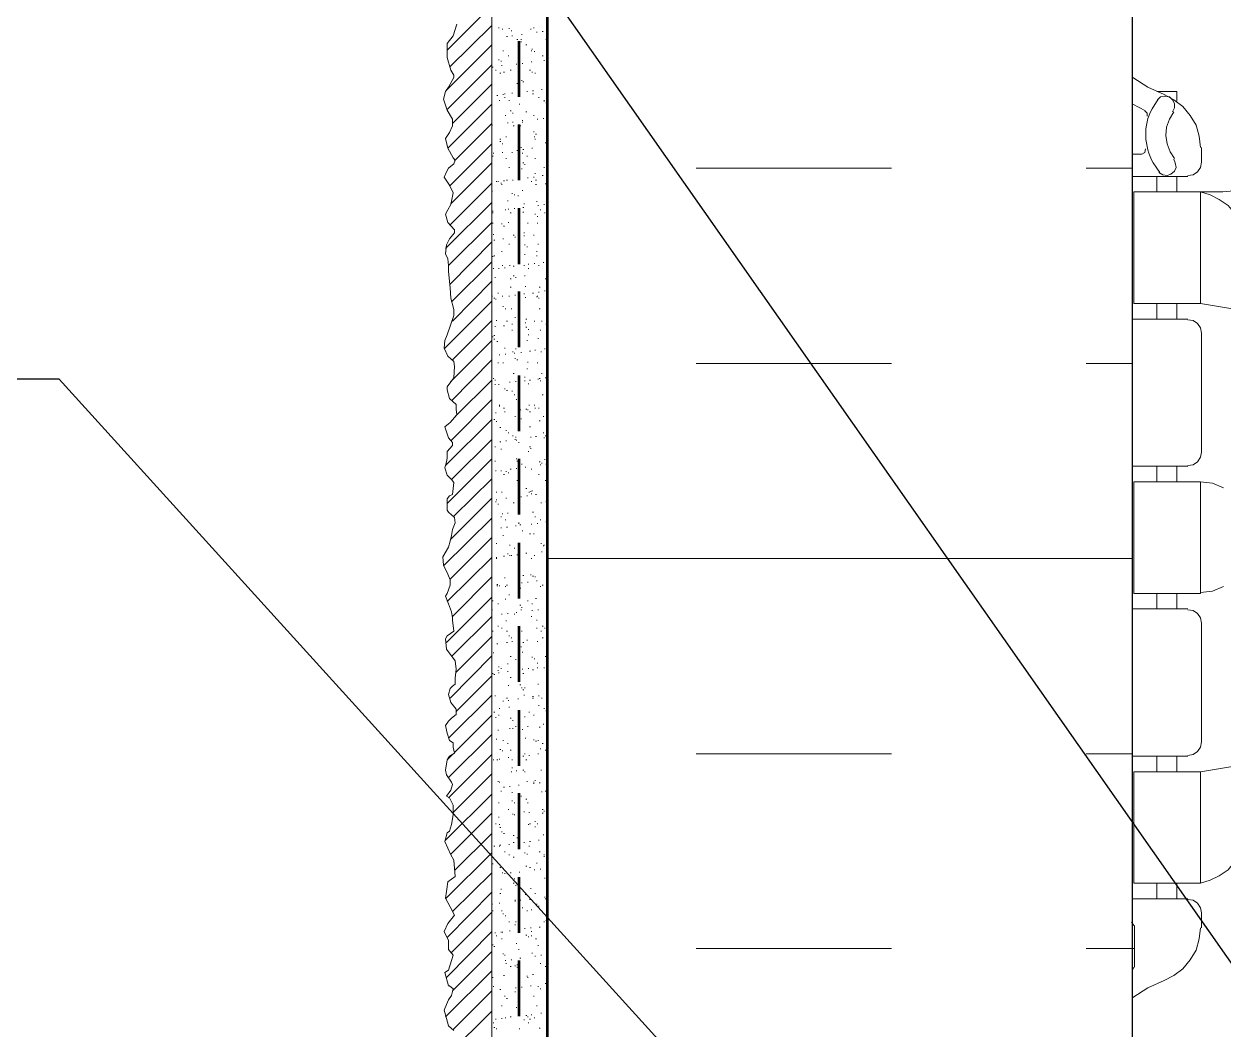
# Model space of a CAD drawing. Header units: millimetres. Extents: x 14 to 201, y 16 to 268.
# Drawn here: x 56.1 to 90.29, y 149.89 to 178.54 of the extents above; entities that cross this region are included whole.
import ezdxf

# ---------------------------------------------------------------- set-up
doc = ezdxf.new("R2010")
doc.units = ezdxf.units.MM
doc.header["$MEASUREMENT"] = 0
doc.layers.get('0').update_dxf_attribs({"linetype": 'CONTINUOUS'})

msp = doc.modelspace()

# ---------------------------------------------------------------- linework, layer by layer
at = {"color": 0, "linetype": 'Continuous', "lineweight": 15, "true_color": 0x000007}
for p, q in [((69.427, 247.46), (69.427, 120.565)), ((88.413, 176.403), (88.244, 176.128)), ((87.693, 176.255), (88.053, 176.064)), ((89.641, 175.027), (89.641, 174.604)), ((87.672, 174.837), (87.948, 174.837)), ((88.265, 174.583), (88.455, 174.308)), ((87.672, 174.202), (89.26, 174.202)), ((88.371, 174.202), (88.371, 173.757)), ((88.942, 174.202), (88.942, 173.757)), ((88.371, 170.582), (88.371, 170.138)), ((88.942, 170.582), (88.942, 170.138)), ((90.53, 170.434), (89.62, 170.582)), ((87.672, 170.138), (89.26, 170.138)), ((89.641, 169.736), (89.641, 166.349)), ((87.672, 165.947), (89.26, 165.947)), ((88.371, 165.947), (88.371, 165.502)), ((88.942, 165.947), (88.942, 165.502)), ((88.371, 162.327), (88.371, 161.883)), ((88.942, 162.327), (88.942, 161.883)), ((87.672, 161.883), (89.26, 161.883)), ((89.641, 161.48), (89.641, 158.094)), ((87.672, 157.692), (89.26, 157.692)), ((88.371, 157.692), (88.371, 157.247)), ((88.942, 157.692), (88.942, 157.247)), ((89.62, 157.247), (90.53, 157.395)), ((88.371, 154.072), (88.371, 153.628)), ((88.942, 154.072), (88.942, 153.628)), ((87.672, 153.628), (89.26, 153.628)), ((89.641, 152.802), (89.641, 153.226)), ((87.715, 152.866), (87.651, 152.972)), ((87.736, 152.866), (87.736, 151.68)), ((87.672, 151.574), (87.715, 151.68)), ((87.693, 151.574), (87.693, 151.574))]:
    msp.add_line(p, q, dxfattribs=at)
at = {"color": 0, "linetype": 'Continuous', "lineweight": 25, "true_color": 0x000007}
msp.add_line((87.672, 190.288), (87.672, 122.153), dxfattribs=at)
at = {"color": 0, "linetype": 'Continuous', "lineweight": 15, "true_color": 0x656565}
for p, q in [((68.157, 177.8), (69.427, 179.07)), ((68.22, 177.313), (69.427, 178.498)), ((69.617, 178.435), (69.638, 178.435)), ((69.723, 178.393), (69.744, 178.393)), ((69.85, 178.181), (69.871, 178.181)), ((69.914, 178.414), (69.935, 178.414)), ((69.977, 178.35), (69.998, 178.35)), ((69.998, 178.202), (70.019, 178.202)), ((70.273, 178.244), (70.295, 178.244)), ((70.527, 178.393), (70.549, 178.393)), ((70.612, 178.435), (70.633, 178.435)), ((70.697, 178.308), (70.718, 178.308)), ((70.866, 178.329), (70.887, 178.329)), ((68.135, 176.657), (69.427, 177.948)), ((69.744, 177.779), (69.765, 177.779)), ((70.146, 178.096), (70.168, 178.096)), ((70.252, 178.096), (70.273, 178.096)), ((70.252, 178.033), (70.273, 178.033)), ((70.4, 177.948), (70.422, 177.948)), ((70.549, 177.779), (70.57, 177.779)), ((70.57, 177.821), (70.591, 177.821)), ((70.633, 177.758), (70.654, 177.758)), ((70.972, 178.096), (70.993, 178.096)), ((69.617, 177.525), (69.638, 177.525)), ((69.681, 177.482), (69.702, 177.482)), ((69.892, 177.631), (69.914, 177.631)), ((70.168, 177.482), (70.189, 177.482)), ((70.295, 177.419), (70.316, 177.419)), ((70.549, 177.461), (70.57, 177.461)), ((70.866, 177.631), (70.887, 177.631)), ((70.908, 177.504), (70.93, 177.504)), ((70.993, 177.525), (71.014, 177.525)), ((70.993, 177.482), (71.014, 177.482)), ((68.157, 176.107), (69.427, 177.377)), ((69.448, 177.313), (69.469, 177.313)), ((69.533, 177.228), (69.554, 177.228)), ((69.66, 177.144), (69.681, 177.144)), ((69.702, 177.355), (69.723, 177.355)), ((69.765, 177.165), (69.787, 177.165)), ((69.956, 177.228), (69.977, 177.228)), ((70.125, 177.398), (70.146, 177.398)), ((70.506, 177.228), (70.527, 177.228)), ((70.57, 177.165), (70.591, 177.165)), ((70.654, 177.144), (70.676, 177.144)), ((68.305, 175.704), (69.427, 176.826)), ((70.146, 176.847), (70.168, 176.847)), ((70.189, 176.869), (70.21, 176.869)), ((70.273, 176.932), (70.295, 176.932)), ((70.316, 176.89), (70.337, 176.89)), ((69.575, 176.509), (69.596, 176.509)), ((69.744, 176.53), (69.765, 176.53)), ((69.787, 176.551), (69.808, 176.551)), ((69.787, 176.445), (69.808, 176.445)), ((69.998, 176.572), (70.019, 176.572)), ((70.422, 176.615), (70.443, 176.615)), ((70.591, 176.636), (70.612, 176.636)), ((70.591, 176.636), (70.612, 176.636)), ((70.591, 176.551), (70.612, 176.551)), ((70.76, 176.445), (70.781, 176.445)), ((70.845, 176.678), (70.866, 176.678)), ((68.178, 175.006), (69.427, 176.255)), ((69.638, 176.361), (69.66, 176.361)), ((69.914, 176.361), (69.935, 176.361)), ((69.956, 176.064), (69.977, 176.064)), ((70.21, 176.255), (70.231, 176.255)), ((70.908, 176.361), (70.93, 176.361)), ((70.908, 176.339), (70.93, 176.339)), ((70.972, 176.297), (70.993, 176.297)), ((69.808, 175.937), (69.829, 175.937)), ((69.871, 175.726), (69.892, 175.726)), ((70.019, 176.001), (70.041, 176.001)), ((70.019, 175.747), (70.041, 175.747)), ((70.295, 175.789), (70.316, 175.789)), ((70.295, 175.747), (70.316, 175.747)), ((70.4, 176.043), (70.422, 176.043)), ((70.612, 175.937), (70.633, 175.937)), ((70.718, 175.831), (70.739, 175.831)), ((70.887, 175.853), (70.908, 175.853)), ((68.368, 174.646), (69.427, 175.704)), ((69.427, 175.662), (69.448, 175.662)), ((70.041, 175.641), (70.062, 175.641)), ((70.168, 175.556), (70.189, 175.556)), ((70.231, 175.641), (70.252, 175.641)), ((70.612, 175.472), (70.633, 175.472)), ((70.676, 175.408), (70.697, 175.408)), ((68.22, 173.926), (69.427, 175.133)), ((69.66, 175.26), (69.681, 175.26)), ((69.66, 175.196), (69.681, 175.196)), ((69.723, 175.133), (69.744, 175.133)), ((69.829, 175.323), (69.85, 175.323)), ((70.252, 175.027), (70.273, 175.027)), ((70.633, 175.323), (70.654, 175.323)), ((70.654, 175.26), (70.676, 175.26)), ((70.951, 175.154), (70.972, 175.154)), ((71.014, 175.048), (71.035, 175.048)), ((69.448, 174.773), (69.469, 174.773)), ((69.469, 174.858), (69.49, 174.858)), ((69.723, 174.879), (69.744, 174.879)), ((69.829, 174.71), (69.85, 174.71)), ((69.998, 174.879), (70.019, 174.879)), ((70.146, 174.942), (70.168, 174.942)), ((70.295, 174.858), (70.316, 174.858)), ((70.316, 174.964), (70.337, 174.964)), ((70.422, 174.773), (70.443, 174.773)), ((70.57, 175.006), (70.591, 175.006)), ((70.654, 174.71), (70.676, 174.71)), ((68.262, 173.418), (69.427, 174.583)), ((69.914, 174.456), (69.935, 174.456)), ((70.273, 174.413), (70.295, 174.413)), ((70.316, 174.583), (70.337, 174.583)), ((70.358, 174.54), (70.379, 174.54)), ((70.908, 174.456), (70.93, 174.456)), ((75.248, 174.434), (80.814, 174.434)), ((86.36, 174.434), (87.672, 174.434)), ((68.241, 172.826), (69.427, 174.011)), ((69.554, 174.053), (69.575, 174.053)), ((69.596, 174.053), (69.617, 174.053)), ((69.681, 174.011), (69.702, 174.011)), ((69.765, 174.075), (69.787, 174.075)), ((69.85, 174.096), (69.871, 174.096)), ((70.019, 174.096), (70.041, 174.096)), ((70.443, 174.159), (70.464, 174.159)), ((70.549, 174.053), (70.57, 174.053)), ((70.612, 174.18), (70.633, 174.18)), ((70.654, 174.286), (70.676, 174.286)), ((70.676, 174.096), (70.697, 174.096)), ((70.866, 174.223), (70.887, 174.223)), ((69.427, 173.778), (69.448, 173.778)), ((69.702, 173.969), (69.723, 173.969)), ((69.998, 173.715), (70.019, 173.715)), ((70.062, 173.672), (70.083, 173.672)), ((70.295, 173.799), (70.316, 173.799)), ((70.676, 173.969), (70.697, 173.969)), ((70.951, 173.99), (70.972, 173.99)), ((68.114, 172.148), (69.427, 173.461)), ((69.871, 173.503), (69.892, 173.503)), ((70.168, 173.651), (70.189, 173.651)), ((70.337, 173.418), (70.358, 173.418)), ((70.697, 173.482), (70.718, 173.482)), ((70.739, 173.376), (70.76, 173.376)), ((70.908, 173.397), (70.93, 173.397)), ((69.448, 173.207), (69.469, 173.207)), ((69.448, 173.164), (69.469, 173.164)), ((69.808, 173.249), (69.829, 173.249)), ((69.892, 173.27), (69.914, 173.27)), ((69.956, 173.164), (69.977, 173.164)), ((70.062, 173.291), (70.083, 173.291)), ((70.316, 173.313), (70.337, 173.313)), ((70.316, 173.186), (70.337, 173.186)), ((70.654, 173.122), (70.676, 173.122)), ((70.718, 173.059), (70.739, 173.059)), ((70.803, 173.249), (70.824, 173.249)), ((70.93, 173.164), (70.951, 173.164)), ((68.199, 171.662), (69.427, 172.889)), ((69.448, 172.868), (69.469, 172.868)), ((69.702, 172.847), (69.723, 172.847)), ((69.765, 172.783), (69.787, 172.783)), ((69.892, 172.889), (69.914, 172.889)), ((70.443, 172.868), (70.464, 172.868)), ((70.718, 172.868), (70.739, 172.868)), ((70.993, 172.805), (71.014, 172.805)), ((68.241, 171.132), (69.427, 172.339)), ((69.469, 172.551), (69.49, 172.551)), ((69.49, 172.381), (69.511, 172.381)), ((69.744, 172.424), (69.765, 172.424)), ((70.041, 172.529), (70.062, 172.529)), ((70.083, 172.466), (70.104, 172.466)), ((70.189, 172.487), (70.21, 172.487)), ((70.21, 172.381), (70.231, 172.381)), ((70.337, 172.593), (70.358, 172.593)), ((70.337, 172.508), (70.358, 172.508)), ((70.612, 172.529), (70.633, 172.529)), ((69.702, 172.064), (69.723, 172.064)), ((69.914, 172.275), (69.935, 172.275)), ((70.358, 172.254), (70.379, 172.254)), ((70.358, 171.979), (70.379, 171.979)), ((70.422, 172.191), (70.443, 172.191)), ((70.697, 172.064), (70.718, 172.064)), ((70.739, 172.275), (70.76, 172.275)), ((68.284, 170.624), (69.427, 171.767)), ((69.448, 171.916), (69.469, 171.916)), ((69.49, 171.937), (69.511, 171.937)), ((69.723, 171.662), (69.744, 171.662)), ((69.935, 171.662), (69.956, 171.662)), ((70.041, 171.64), (70.062, 171.64)), ((70.337, 171.662), (70.358, 171.662)), ((70.464, 171.704), (70.485, 171.704)), ((70.633, 171.725), (70.654, 171.725)), ((70.697, 171.937), (70.718, 171.937)), ((70.76, 171.662), (70.781, 171.662)), ((70.887, 171.746), (70.908, 171.746)), ((70.993, 171.64), (71.014, 171.64)), ((69.469, 171.577), (69.49, 171.577)), ((69.511, 171.323), (69.533, 171.323)), ((69.617, 171.577), (69.638, 171.577)), ((69.787, 171.598), (69.808, 171.598)), ((69.956, 171.281), (69.977, 171.281)), ((70.041, 171.365), (70.062, 171.365)), ((70.104, 171.323), (70.125, 171.323)), ((70.358, 171.365), (70.379, 171.365)), ((70.464, 171.577), (70.485, 171.577)), ((70.951, 171.281), (70.972, 171.281)), ((68.305, 170.074), (69.427, 171.217)), ((69.956, 171.048), (69.977, 171.048)), ((70.379, 171.069), (70.4, 171.069)), ((70.781, 171.048), (70.803, 171.048)), ((70.93, 170.942), (70.951, 170.942)), ((68.072, 169.291), (69.427, 170.646)), ((69.427, 170.794), (69.448, 170.794)), ((69.49, 170.73), (69.511, 170.73)), ((69.533, 170.709), (69.554, 170.709)), ((69.596, 170.878), (69.617, 170.878)), ((69.723, 170.794), (69.744, 170.794)), ((69.914, 170.794), (69.935, 170.794)), ((70.083, 170.815), (70.104, 170.815)), ((70.337, 170.857), (70.358, 170.857)), ((70.379, 170.751), (70.4, 170.751)), ((70.591, 170.878), (70.612, 170.878)), ((70.697, 170.773), (70.718, 170.773)), ((70.718, 170.794), (70.739, 170.794)), ((70.76, 170.9), (70.781, 170.9)), ((70.76, 170.73), (70.781, 170.73)), ((69.744, 170.497), (69.765, 170.497)), ((69.808, 170.434), (69.829, 170.434)), ((69.977, 170.434), (69.998, 170.434)), ((70.21, 170.476), (70.231, 170.476)), ((70.781, 170.434), (70.803, 170.434)), ((68.305, 168.973), (69.427, 170.095)), ((69.511, 169.926), (69.533, 169.926)), ((69.554, 170.095), (69.575, 170.095)), ((69.765, 169.947), (69.787, 169.947)), ((69.85, 170.074), (69.871, 170.074)), ((69.998, 169.989), (70.019, 169.989)), ((70.083, 170.18), (70.104, 170.18)), ((70.21, 170.011), (70.231, 170.011)), ((70.379, 170.032), (70.4, 170.032)), ((70.4, 170.138), (70.422, 170.138)), ((70.4, 169.905), (70.422, 169.905)), ((70.633, 170.074), (70.654, 170.074)), ((70.845, 170.074), (70.866, 170.074)), ((70.972, 169.989), (70.993, 169.989)), ((69.448, 169.63), (69.469, 169.63)), ((69.49, 169.672), (69.511, 169.672)), ((69.49, 169.566), (69.511, 169.566)), ((69.998, 169.82), (70.019, 169.82)), ((70.464, 169.841), (70.485, 169.841)), ((70.464, 169.693), (70.485, 169.693)), ((70.739, 169.587), (70.76, 169.587)), ((70.803, 169.82), (70.824, 169.82)), ((68.262, 168.36), (69.427, 169.524)), ((69.575, 169.503), (69.596, 169.503)), ((69.787, 169.312), (69.808, 169.312)), ((70.104, 169.291), (70.125, 169.291)), ((70.422, 169.524), (70.443, 169.524)), ((70.506, 169.227), (70.527, 169.227)), ((70.654, 169.249), (70.676, 169.249)), ((70.93, 169.291), (70.951, 169.291)), ((68.284, 167.809), (69.427, 168.973)), ((69.596, 168.889), (69.617, 168.889)), ((69.638, 169.122), (69.66, 169.122)), ((69.744, 168.889), (69.765, 168.889)), ((69.808, 169.143), (69.829, 169.143)), ((70.019, 169.206), (70.041, 169.206)), ((70.062, 169.164), (70.083, 169.164)), ((70.083, 169.016), (70.104, 169.016)), ((70.146, 168.973), (70.168, 168.973)), ((70.252, 169.185), (70.273, 169.185)), ((70.443, 168.91), (70.464, 168.91)), ((70.718, 168.889), (70.739, 168.889)), ((70.824, 169.206), (70.845, 169.206)), ((70.041, 168.592), (70.062, 168.592)), ((70.422, 168.719), (70.443, 168.719)), ((70.845, 168.592), (70.866, 168.592)), ((75.248, 168.868), (80.814, 168.868)), ((86.36, 168.868), (87.672, 168.868)), ((68.389, 167.365), (69.427, 168.402)), ((69.469, 168.444), (69.49, 168.444)), ((69.511, 168.402), (69.533, 168.402)), ((69.511, 168.275), (69.533, 168.275)), ((69.617, 168.275), (69.638, 168.275)), ((69.935, 168.338), (69.956, 168.338)), ((70.104, 168.36), (70.125, 168.36)), ((70.358, 168.487), (70.379, 168.487)), ((70.358, 168.381), (70.379, 168.381)), ((70.464, 168.296), (70.485, 168.296)), ((70.506, 168.402), (70.527, 168.402)), ((70.739, 168.423), (70.76, 168.423)), ((70.781, 168.444), (70.803, 168.444)), ((70.803, 168.381), (70.824, 168.381)), ((70.951, 168.465), (70.972, 168.465)), ((68.262, 166.666), (69.427, 167.852)), ((69.787, 168.148), (69.808, 168.148)), ((69.85, 168.106), (69.871, 168.106)), ((69.998, 168.084), (70.019, 168.084)), ((70.062, 167.979), (70.083, 167.979)), ((70.125, 167.852), (70.146, 167.852)), ((70.866, 167.979), (70.887, 167.979)), ((70.993, 168.084), (71.014, 168.084)), ((69.638, 167.682), (69.66, 167.682)), ((69.638, 167.661), (69.66, 167.661)), ((69.765, 167.598), (69.787, 167.598)), ((70.231, 167.555), (70.252, 167.555)), ((70.4, 167.576), (70.422, 167.576)), ((70.443, 167.555), (70.464, 167.555)), ((70.485, 167.682), (70.506, 167.682)), ((70.633, 167.682), (70.654, 167.682)), ((70.654, 167.598), (70.676, 167.598)), ((70.76, 167.598), (70.781, 167.598)), ((68.114, 165.968), (69.427, 167.28)), ((69.49, 167.28), (69.511, 167.28)), ((69.533, 167.471), (69.554, 167.471)), ((69.554, 167.217), (69.575, 167.217)), ((69.787, 167.492), (69.808, 167.492)), ((70.083, 167.365), (70.104, 167.365)), ((70.252, 167.301), (70.273, 167.301)), ((70.506, 167.492), (70.527, 167.492)), ((70.781, 167.238), (70.803, 167.238)), ((70.887, 167.365), (70.908, 167.365)), ((69.66, 167.047), (69.681, 167.047)), ((69.829, 166.963), (69.85, 166.963)), ((69.892, 166.899), (69.914, 166.899)), ((70.506, 167.068), (70.527, 167.068)), ((70.887, 166.899), (70.908, 166.899)), ((68.284, 165.566), (69.427, 166.709)), ((69.511, 166.497), (69.533, 166.497)), ((69.66, 166.645), (69.681, 166.645)), ((69.829, 166.666), (69.85, 166.666)), ((70.019, 166.814), (70.041, 166.814)), ((70.083, 166.709), (70.104, 166.709)), ((70.104, 166.772), (70.125, 166.772)), ((70.125, 166.687), (70.146, 166.687)), ((70.189, 166.624), (70.21, 166.624)), ((70.506, 166.497), (70.527, 166.497)), ((70.527, 166.772), (70.549, 166.772)), ((70.676, 166.793), (70.697, 166.793)), ((70.908, 166.751), (70.93, 166.751)), ((70.951, 166.814), (70.972, 166.814)), ((71.014, 166.814), (71.035, 166.814)), ((68.157, 164.888), (69.427, 166.158)), ((69.681, 166.433), (69.702, 166.433)), ((70.125, 166.158), (70.146, 166.158)), ((70.464, 166.37), (70.485, 166.37)), ((70.527, 166.455), (70.549, 166.455)), ((70.93, 166.137), (70.951, 166.137)), ((69.511, 166.095), (69.533, 166.095)), ((69.533, 165.82), (69.554, 165.82)), ((69.681, 165.82), (69.702, 165.82)), ((69.829, 165.798), (69.85, 165.798)), ((69.956, 165.862), (69.977, 165.862)), ((70.125, 165.883), (70.146, 165.883)), ((70.146, 166.095), (70.168, 166.095)), ((70.273, 166.01), (70.295, 166.01)), ((70.379, 165.925), (70.4, 165.925)), ((70.549, 165.862), (70.57, 165.862)), ((70.781, 166.074), (70.803, 166.074)), ((70.803, 165.989), (70.824, 165.989)), ((70.845, 166.031), (70.866, 166.031)), ((70.972, 166.01), (70.993, 166.01)), ((68.347, 164.528), (69.427, 165.587)), ((69.765, 165.714), (69.787, 165.714)), ((69.892, 165.756), (69.914, 165.756)), ((70.146, 165.544), (70.168, 165.544)), ((70.168, 165.502), (70.189, 165.502)), ((70.76, 165.714), (70.781, 165.714)), ((70.951, 165.544), (70.972, 165.544)), ((69.554, 165.206), (69.575, 165.206)), ((69.702, 165.206), (69.723, 165.206)), ((70.4, 165.312), (70.422, 165.312)), ((70.485, 165.206), (70.506, 165.206)), ((70.527, 165.227), (70.549, 165.227)), ((70.549, 165.163), (70.57, 165.163)), ((70.57, 165.248), (70.591, 165.248)), ((70.676, 165.142), (70.697, 165.142)), ((68.262, 163.872), (69.427, 165.036)), ((69.533, 164.931), (69.554, 164.931)), ((69.554, 164.994), (69.575, 164.994)), ((69.596, 164.867), (69.617, 164.867)), ((69.829, 165.036), (69.85, 165.036)), ((70.041, 164.909), (70.062, 164.909)), ((70.168, 164.931), (70.189, 164.931)), ((70.252, 165.079), (70.273, 165.079)), ((70.422, 165.1), (70.443, 165.1)), ((70.824, 164.909), (70.845, 164.909)), ((70.972, 164.931), (70.993, 164.931)), ((68.051, 163.11), (69.427, 164.465)), ((69.681, 164.507), (69.702, 164.507)), ((69.723, 164.592), (69.744, 164.592)), ((69.871, 164.613), (69.892, 164.613)), ((70.591, 164.634), (70.612, 164.634)), ((70.654, 164.507), (70.676, 164.507)), ((69.681, 164.19), (69.702, 164.19)), ((69.808, 164.423), (69.829, 164.423)), ((69.85, 164.211), (69.871, 164.211)), ((70.104, 164.253), (70.125, 164.253)), ((70.189, 164.338), (70.21, 164.338)), ((70.189, 164.317), (70.21, 164.317)), ((70.231, 164.274), (70.252, 164.274)), ((70.295, 164.105), (70.316, 164.105)), ((70.549, 164.296), (70.57, 164.296)), ((70.718, 164.317), (70.739, 164.317)), ((70.803, 164.423), (70.824, 164.423)), ((70.972, 164.359), (70.993, 164.359)), ((70.993, 164.317), (71.014, 164.317)), ((68.241, 162.729), (69.427, 163.915)), ((69.554, 163.745), (69.575, 163.745)), ((69.744, 163.978), (69.765, 163.978)), ((70.506, 164.02), (70.527, 164.02)), ((70.612, 164.02), (70.633, 164.02)), ((70.824, 163.745), (70.845, 163.745)), ((69.871, 163.449), (69.892, 163.449)), ((69.935, 163.703), (69.956, 163.703)), ((69.935, 163.407), (69.956, 163.407)), ((69.977, 163.407), (69.998, 163.407)), ((70.062, 163.618), (70.083, 163.618)), ((70.146, 163.428), (70.168, 163.428)), ((70.189, 163.703), (70.21, 163.703)), ((70.4, 163.47), (70.422, 163.47)), ((70.633, 163.407), (70.654, 163.407)), ((70.845, 163.512), (70.866, 163.512)), ((70.887, 163.682), (70.908, 163.682)), ((70.908, 163.703), (70.93, 163.703)), ((70.993, 163.534), (71.014, 163.534)), ((71.014, 163.703), (71.035, 163.703)), ((68.157, 162.094), (69.427, 163.343)), ((69.554, 163.343), (69.575, 163.343)), ((69.554, 163.322), (69.575, 163.322)), ((69.765, 163.385), (69.787, 163.385)), ((70.21, 163.153), (70.231, 163.153)), ((70.21, 163.089), (70.231, 163.089)), ((70.549, 163.322), (70.57, 163.322)), ((71.014, 163.322), (87.672, 163.322)), ((68.305, 161.671), (69.427, 162.793)), ((69.787, 162.772), (69.808, 162.772)), ((70.189, 162.92), (70.21, 162.92)), ((70.316, 162.835), (70.337, 162.835)), ((70.527, 162.856), (70.549, 162.856)), ((70.591, 162.814), (70.612, 162.814)), ((70.654, 162.793), (70.676, 162.793)), ((69.575, 162.581), (69.596, 162.581)), ((69.575, 162.539), (69.596, 162.539)), ((69.638, 162.539), (69.66, 162.539)), ((69.808, 162.518), (69.829, 162.518)), ((69.85, 162.56), (69.871, 162.56)), ((70.231, 162.475), (70.252, 162.475)), ((70.273, 162.623), (70.295, 162.623)), ((70.443, 162.645), (70.464, 162.645)), ((70.697, 162.687), (70.718, 162.687)), ((70.803, 162.518), (70.824, 162.518)), ((70.866, 162.56), (70.887, 162.56)), ((68.135, 160.93), (69.427, 162.221)), ((69.448, 162.115), (69.469, 162.115)), ((69.808, 162.158), (69.829, 162.158)), ((69.914, 162.285), (69.935, 162.285)), ((70.443, 162.115), (70.464, 162.115)), ((70.676, 162.179), (70.697, 162.179)), ((69.427, 161.861), (69.448, 161.861)), ((69.596, 162.031), (69.617, 162.031)), ((69.702, 161.734), (69.723, 161.734)), ((69.871, 161.756), (69.892, 161.756)), ((70.062, 161.734), (70.083, 161.734)), ((70.125, 161.777), (70.146, 161.777)), ((70.231, 161.988), (70.252, 161.988)), ((70.252, 161.861), (70.273, 161.861)), ((70.273, 161.925), (70.295, 161.925)), ((70.57, 162.031), (70.591, 162.031)), ((70.57, 161.84), (70.591, 161.84)), ((70.739, 161.861), (70.76, 161.861)), ((70.993, 161.904), (71.014, 161.904)), ((68.284, 160.528), (69.427, 161.671)), ((69.596, 161.396), (69.617, 161.396)), ((69.829, 161.544), (69.85, 161.544)), ((70.549, 161.671), (70.57, 161.671)), ((70.697, 161.565), (70.718, 161.565)), ((70.866, 161.396), (70.887, 161.396)), ((68.411, 160.083), (69.427, 161.099)), ((69.448, 161.248), (69.469, 161.248)), ((69.702, 161.332), (69.723, 161.332)), ((69.85, 161.248), (69.871, 161.248)), ((69.914, 161.121), (69.935, 161.121)), ((69.977, 161.057), (69.998, 161.057)), ((70.273, 161.248), (70.295, 161.248)), ((70.697, 161.332), (70.718, 161.332)), ((70.824, 161.248), (70.845, 161.248)), ((70.866, 161.057), (70.887, 161.057)), ((70.93, 161.332), (70.951, 161.332)), ((69.575, 160.888), (69.596, 160.888)), ((69.85, 160.93), (69.871, 160.93)), ((69.998, 160.951), (70.019, 160.951)), ((70.168, 160.972), (70.189, 160.972)), ((70.252, 160.803), (70.273, 160.803)), ((70.316, 160.93), (70.337, 160.93)), ((70.422, 160.994), (70.443, 160.994)), ((70.718, 160.951), (70.739, 160.951)), ((68.241, 159.343), (69.427, 160.549)), ((69.469, 160.634), (69.49, 160.634)), ((69.956, 160.528), (69.977, 160.528)), ((70.104, 160.443), (70.125, 160.443)), ((70.295, 160.655), (70.316, 160.655)), ((70.57, 160.507), (70.591, 160.507)), ((70.633, 160.464), (70.654, 160.464)), ((70.718, 160.337), (70.739, 160.337)), ((70.951, 160.528), (70.972, 160.528)), ((69.448, 160.041), (69.469, 160.041)), ((69.49, 160.02), (69.511, 160.02)), ((69.596, 160.126), (69.617, 160.126)), ((69.617, 160.232), (69.638, 160.232)), ((69.617, 160.062), (69.638, 160.062)), ((69.681, 160.189), (69.702, 160.189)), ((69.871, 160.316), (69.892, 160.316)), ((69.871, 160.105), (69.892, 160.105)), ((70.295, 160.168), (70.316, 160.168)), ((70.316, 160.041), (70.337, 160.041)), ((70.464, 160.189), (70.485, 160.189)), ((70.591, 160.147), (70.612, 160.147)), ((70.718, 160.21), (70.739, 160.21)), ((70.908, 160.21), (70.93, 160.21)), ((68.411, 158.962), (69.427, 159.978)), ((69.892, 159.702), (69.914, 159.702)), ((69.956, 159.935), (69.977, 159.935)), ((70.231, 159.724), (70.252, 159.724)), ((70.739, 159.745), (70.76, 159.745)), ((68.199, 158.2), (69.427, 159.427)), ((69.511, 159.406), (69.533, 159.406)), ((69.85, 159.343), (69.871, 159.343)), ((70.168, 159.321), (70.189, 159.321)), ((70.273, 159.639), (70.295, 159.639)), ((70.316, 159.575), (70.337, 159.575)), ((70.337, 159.427), (70.358, 159.427)), ((70.358, 159.639), (70.379, 159.639)), ((70.591, 159.385), (70.612, 159.385)), ((70.591, 159.343), (70.612, 159.343)), ((70.76, 159.406), (70.781, 159.406)), ((70.845, 159.343), (70.866, 159.343)), ((69.638, 159.046), (69.66, 159.046)), ((69.744, 159.258), (69.765, 159.258)), ((69.892, 159.279), (69.914, 159.279)), ((69.914, 159.089), (69.935, 159.089)), ((70.76, 159.131), (70.781, 159.131)), ((70.908, 159.046), (70.93, 159.046)), ((70.972, 158.983), (70.993, 158.983)), ((68.368, 157.797), (69.427, 158.856)), ((69.49, 158.94), (69.511, 158.94)), ((69.533, 158.792), (69.554, 158.792)), ((69.617, 158.856), (69.638, 158.856)), ((69.956, 158.771), (69.977, 158.771)), ((70.019, 158.708), (70.041, 158.708)), ((70.358, 158.813), (70.379, 158.813)), ((70.485, 158.94), (70.506, 158.94)), ((70.612, 158.856), (70.633, 158.856)), ((68.199, 157.078), (69.427, 158.305)), ((69.596, 158.432), (69.617, 158.432)), ((69.935, 158.475), (69.956, 158.475)), ((70.019, 158.475), (70.041, 158.475)), ((70.104, 158.538), (70.125, 158.538)), ((70.189, 158.496), (70.21, 158.496)), ((70.295, 158.454), (70.316, 158.454)), ((70.443, 158.538), (70.464, 158.538)), ((70.781, 158.517), (70.803, 158.517)), ((70.887, 158.602), (70.908, 158.602)), ((69.554, 158.178), (69.575, 158.178)), ((69.744, 158.136), (69.765, 158.136)), ((69.871, 158.051), (69.892, 158.051)), ((70.379, 158.2), (70.4, 158.2)), ((70.612, 158.157), (70.633, 158.157)), ((70.676, 158.115), (70.697, 158.115)), ((70.739, 158.136), (70.76, 158.136)), ((70.866, 158.051), (70.887, 158.051)), ((68.157, 157.586), (68.305, 157.734)), ((68.199, 156.506), (69.427, 157.734)), ((69.638, 157.607), (69.66, 157.607)), ((69.66, 157.882), (69.681, 157.882)), ((69.723, 157.84), (69.744, 157.84)), ((69.892, 157.649), (69.914, 157.649)), ((69.956, 157.861), (69.977, 157.861)), ((70.316, 157.692), (70.337, 157.692)), ((70.358, 157.755), (70.379, 157.755)), ((70.485, 157.713), (70.506, 157.713)), ((70.739, 157.755), (70.76, 157.755)), ((70.803, 157.903), (70.824, 157.903)), ((70.951, 157.861), (70.972, 157.861)), ((75.248, 157.755), (80.814, 157.755)), ((86.36, 157.755), (87.672, 157.755)), ((69.469, 157.586), (69.49, 157.586)), ((69.575, 157.586), (69.596, 157.586)), ((69.977, 157.247), (69.998, 157.247)), ((69.998, 157.586), (70.019, 157.586)), ((69.998, 157.353), (70.019, 157.353)), ((70.125, 157.268), (70.146, 157.268)), ((70.316, 157.289), (70.337, 157.289)), ((70.358, 157.247), (70.379, 157.247)), ((70.4, 157.586), (70.422, 157.586)), ((70.824, 157.289), (70.845, 157.289)), ((70.993, 157.353), (71.014, 157.353)), ((68.326, 156.083), (69.427, 157.184)), ((69.596, 156.972), (69.617, 156.972)), ((69.638, 156.951), (69.66, 156.951)), ((70.422, 156.972), (70.443, 156.972)), ((70.612, 156.951), (70.633, 156.951)), ((70.612, 156.908), (70.633, 156.908)), ((70.654, 156.993), (70.676, 156.993)), ((70.781, 156.93), (70.803, 156.93)), ((68.114, 155.3), (69.427, 156.612)), ((69.681, 156.697), (69.702, 156.697)), ((69.765, 156.803), (69.787, 156.803)), ((69.935, 156.824), (69.956, 156.824)), ((69.998, 156.654), (70.019, 156.654)), ((70.189, 156.866), (70.21, 156.866)), ((70.845, 156.676), (70.866, 156.676)), ((70.951, 156.697), (70.972, 156.697)), ((69.617, 156.358), (69.638, 156.358)), ((69.998, 156.422), (70.019, 156.422)), ((70.062, 156.358), (70.083, 156.358)), ((70.252, 156.549), (70.273, 156.549)), ((70.4, 156.464), (70.422, 156.464)), ((70.443, 156.358), (70.464, 156.358)), ((68.262, 154.898), (69.427, 156.062)), ((69.617, 155.956), (69.638, 155.956)), ((69.892, 156.168), (69.914, 156.168)), ((70.019, 156.041), (70.041, 156.041)), ((70.062, 156.019), (70.083, 156.019)), ((70.21, 156.041), (70.231, 156.041)), ((70.337, 156.104), (70.358, 156.104)), ((70.485, 156.083), (70.506, 156.083)), ((70.866, 156.168), (70.887, 156.168)), ((70.866, 156.062), (70.887, 156.062)), ((70.908, 156.125), (70.93, 156.125)), ((69.533, 155.765), (69.554, 155.765)), ((69.638, 155.744), (69.66, 155.744)), ((69.66, 155.66), (69.681, 155.66)), ((70.464, 155.744), (70.485, 155.744)), ((70.506, 155.765), (70.527, 155.765)), ((70.654, 155.829), (70.676, 155.829)), ((70.654, 155.681), (70.676, 155.681)), ((70.718, 155.765), (70.739, 155.765)), ((68.368, 154.432), (69.427, 155.49)), ((69.702, 155.533), (69.723, 155.533)), ((69.765, 155.49), (69.787, 155.49)), ((70.041, 155.427), (70.062, 155.427)), ((70.041, 155.236), (70.062, 155.236)), ((70.146, 155.363), (70.168, 155.363)), ((70.337, 155.236), (70.358, 155.236)), ((70.506, 155.257), (70.527, 155.257)), ((70.76, 155.3), (70.781, 155.3)), ((70.887, 155.448), (70.908, 155.448)), ((70.993, 155.511), (71.014, 155.511)), ((68.114, 153.628), (69.427, 154.94)), ((69.49, 155.13), (69.511, 155.13)), ((69.638, 155.13), (69.66, 155.13)), ((69.66, 155.152), (69.681, 155.152)), ((69.787, 154.961), (69.808, 154.961)), ((69.914, 155.173), (69.935, 155.173)), ((69.914, 154.876), (69.935, 154.876)), ((70.358, 154.94), (70.379, 154.94)), ((70.422, 154.898), (70.443, 154.898)), ((70.485, 155.13), (70.506, 155.13)), ((70.781, 154.961), (70.803, 154.961)), ((70.908, 154.876), (70.93, 154.876)), ((69.448, 154.622), (69.469, 154.622)), ((69.66, 154.517), (69.681, 154.517)), ((70.041, 154.813), (70.062, 154.813)), ((70.4, 154.559), (70.422, 154.559)), ((70.506, 154.517), (70.527, 154.517)), ((70.697, 154.644), (70.718, 154.644)), ((70.908, 154.834), (70.93, 154.834)), ((68.305, 153.268), (69.427, 154.368)), ((69.723, 154.368), (69.744, 154.368)), ((69.787, 154.347), (69.808, 154.347)), ((69.956, 154.368), (69.977, 154.368)), ((70.062, 154.199), (70.083, 154.199)), ((70.21, 154.39), (70.231, 154.39)), ((70.633, 154.453), (70.654, 154.453)), ((70.803, 154.474), (70.824, 154.474)), ((70.93, 154.22), (70.951, 154.22)), ((70.993, 154.347), (71.014, 154.347)), ((69.681, 153.903), (69.702, 153.903)), ((70.041, 154.157), (70.062, 154.157)), ((70.041, 154.072), (70.062, 154.072)), ((70.104, 154.009), (70.125, 154.009)), ((70.168, 154.072), (70.189, 154.072)), ((70.527, 153.924), (70.549, 153.924)), ((68.157, 152.527), (69.427, 153.818)), ((69.638, 153.501), (69.66, 153.501)), ((69.66, 153.776), (69.681, 153.776)), ((70.083, 153.585), (70.104, 153.585)), ((70.083, 153.564), (70.104, 153.564)), ((70.231, 153.585), (70.252, 153.585)), ((70.379, 153.755), (70.4, 153.755)), ((70.506, 153.606), (70.527, 153.606)), ((70.654, 153.776), (70.676, 153.776)), ((70.93, 153.67), (70.951, 153.67)), ((70.951, 153.628), (70.972, 153.628)), ((68.262, 152.082), (69.427, 153.247)), ((69.427, 153.479), (69.448, 153.479)), ((69.448, 153.289), (69.469, 153.289)), ((69.702, 153.289), (69.723, 153.289)), ((69.744, 153.204), (69.765, 153.204)), ((70.295, 153.374), (70.316, 153.374)), ((70.422, 153.289), (70.443, 153.289)), ((70.549, 153.31), (70.57, 153.31)), ((70.697, 153.479), (70.718, 153.479)), ((70.76, 153.416), (70.781, 153.416)), ((69.808, 153.141), (69.829, 153.141)), ((69.914, 152.971), (69.935, 152.971)), ((70.083, 152.887), (70.104, 152.887)), ((70.104, 152.971), (70.125, 152.971)), ((70.781, 152.823), (70.803, 152.823)), ((70.908, 152.971), (70.93, 152.971)), ((70.972, 153.014), (70.993, 153.014)), ((68.135, 151.384), (69.427, 152.696)), ((69.511, 152.654), (69.533, 152.654)), ((69.554, 152.569), (69.575, 152.569)), ((69.681, 152.675), (69.702, 152.675)), ((69.702, 152.485), (69.723, 152.485)), ((69.723, 152.675), (69.744, 152.675)), ((69.935, 152.717), (69.956, 152.717)), ((70.358, 152.781), (70.379, 152.781)), ((70.4, 152.59), (70.422, 152.59)), ((70.464, 152.548), (70.485, 152.548)), ((70.527, 152.802), (70.549, 152.802)), ((70.549, 152.696), (70.57, 152.696)), ((70.549, 152.569), (70.57, 152.569)), ((70.676, 152.485), (70.697, 152.485)), ((68.305, 151.003), (69.427, 152.125)), ((69.448, 152.315), (69.469, 152.315)), ((69.49, 152.273), (69.511, 152.273)), ((70.125, 152.358), (70.146, 152.358)), ((70.189, 152.188), (70.21, 152.188)), ((70.739, 152.294), (70.76, 152.294)), ((70.993, 152.4), (71.014, 152.4)), ((75.248, 152.209), (80.814, 152.209)), ((86.36, 152.209), (87.736, 152.209)), ((69.744, 152.061), (69.765, 152.061)), ((69.787, 152.019), (69.808, 152.019)), ((69.808, 151.871), (69.829, 151.871)), ((69.829, 151.786), (69.85, 151.786)), ((69.977, 151.892), (69.998, 151.892)), ((70.231, 151.934), (70.252, 151.934)), ((70.57, 152.082), (70.591, 152.082)), ((70.654, 151.998), (70.676, 151.998)), ((70.803, 151.786), (70.824, 151.786)), ((70.824, 152.019), (70.845, 152.019)), ((71.014, 151.786), (71.035, 151.786)), ((68.114, 150.262), (69.427, 151.574)), ((69.765, 151.447), (69.787, 151.447)), ((69.956, 151.701), (69.977, 151.701)), ((70.083, 151.723), (70.104, 151.723)), ((70.146, 151.744), (70.168, 151.744)), ((70.146, 151.68), (70.168, 151.68)), ((70.591, 151.469), (70.612, 151.469)), ((70.951, 151.701), (70.972, 151.701)), ((69.448, 151.384), (69.469, 151.384)), ((69.469, 151.13), (69.49, 151.13)), ((70.168, 151.13), (70.189, 151.13)), ((70.273, 151.109), (70.295, 151.109)), ((70.422, 151.426), (70.443, 151.426)), ((70.443, 151.384), (70.464, 151.384)), ((70.527, 151.151), (70.549, 151.151)), ((70.739, 151.13), (70.76, 151.13)), ((70.951, 151.215), (70.972, 151.215)), ((68.326, 149.902), (69.427, 151.003)), ((69.66, 151.045), (69.681, 151.045)), ((69.787, 150.855), (69.808, 150.855)), ((69.787, 150.855), (69.808, 150.855)), ((69.85, 150.791), (69.871, 150.791)), ((70.083, 150.982), (70.104, 150.982)), ((70.104, 151.088), (70.125, 151.088)), ((70.21, 150.897), (70.231, 150.897)), ((70.612, 150.855), (70.633, 150.855)), ((70.803, 151.066), (70.824, 151.066)), ((68.178, 149.183), (69.427, 150.431)), ((69.702, 150.58), (69.723, 150.58)), ((70.125, 150.537), (70.146, 150.537)), ((70.189, 150.537), (70.21, 150.537)), ((70.697, 150.58), (70.718, 150.58)), ((69.469, 150.093), (69.49, 150.093)), ((69.533, 150.199), (69.554, 150.199)), ((69.702, 150.22), (69.723, 150.22)), ((69.808, 150.241), (69.829, 150.241)), ((69.956, 150.262), (69.977, 150.262)), ((70.337, 150.177), (70.358, 150.177)), ((70.4, 150.304), (70.422, 150.304)), ((70.443, 150.262), (70.464, 150.262)), ((70.464, 150.093), (70.485, 150.093)), ((70.506, 150.199), (70.527, 150.199)), ((70.549, 150.326), (70.57, 150.326)), ((70.633, 150.241), (70.654, 150.241)), ((70.824, 150.368), (70.845, 150.368)), ((69.49, 149.966), (69.511, 149.966)), ((69.554, 149.923), (69.575, 149.923)), ((70.21, 149.923), (70.231, 149.923)), ((70.781, 149.945), (70.803, 149.945))]:
    msp.add_line(p, q, dxfattribs=at)
at = {"color": 0, "linetype": 'Continuous', "lineweight": 53, "true_color": 0x000007}
for p, q in [((70.21, 176.467), (70.21, 178.054)), ((70.21, 174.096), (70.21, 175.683)), ((70.21, 171.704), (70.21, 173.292)), ((70.21, 169.333), (70.21, 170.921)), ((70.21, 166.942), (70.21, 168.529)), ((70.21, 164.571), (70.21, 166.158)), ((70.21, 162.179), (70.21, 163.767)), ((70.21, 159.808), (70.21, 161.396)), ((70.21, 157.417), (70.21, 159.004)), ((70.21, 155.046), (70.21, 156.633)), ((70.21, 152.654), (70.21, 154.242)), ((70.21, 150.283), (70.21, 151.871))]:
    msp.add_line(p, q, dxfattribs=at)
msp.add_lwpolyline([(87.672, 122.153), (71.014, 122.153), (71.014, 190.288), (73.787, 190.288), (73.787, 193.463), (83.312, 193.463), (83.312, 190.288), (87.672, 190.288)], dxfattribs=at)
at = {"color": 0, "linetype": 'Continuous', "lineweight": 25, "true_color": 0x000007}
for points in [[(101.6, 135.975), (62.124, 192.257), (56.451, 192.257)], [(86.868, 135.615), (57.108, 168.423), (51.414, 168.423)]]:
    msp.add_lwpolyline(points, dxfattribs=at)
at = {"color": 0, "linetype": 'Continuous', "lineweight": 15, "true_color": 0x000007}
for points in [[(68.432, 178.541), (68.326, 178.202), (68.157, 177.99), (68.157, 177.588), (68.262, 177.228), (68.347, 177.08), (68.347, 177.017), (68.199, 176.742), (68.114, 176.615), (68.051, 176.403), (68.157, 176.085), (68.305, 175.831), (68.305, 175.641), (68.22, 175.45), (68.114, 175.281), (68.178, 175.006), (68.326, 174.731), (68.389, 174.667), (68.347, 174.561), (68.199, 174.434), (68.135, 174.329), (68.072, 174.18), (68.22, 173.948), (68.326, 173.736), (68.262, 173.397), (68.178, 173.249), (68.114, 173.122), (68.178, 172.889), (68.368, 172.678), (68.368, 172.593), (68.22, 172.424), (68.135, 172.254), (68.114, 172), (68.178, 171.852), (68.199, 171.662), (68.199, 171.492), (68.241, 171.027), (68.262, 170.73), (68.347, 170.413), (68.347, 170.243), (68.157, 169.693), (68.093, 169.524), (68.072, 169.312), (68.178, 169.079), (68.347, 168.931), (68.368, 168.783), (68.347, 168.465), (68.157, 168.211), (68.157, 168.127), (68.22, 167.873), (68.411, 167.703), (68.411, 167.576), (68.432, 167.407), (68.241, 167.195), (68.199, 167.153), (68.093, 167.068), (68.199, 166.751), (68.305, 166.624), (68.305, 166.539), (68.157, 166.37), (68.157, 166.179), (68.135, 166.074), (68.093, 165.904), (68.157, 165.693), (68.284, 165.566), (68.347, 165.481), (68.305, 165.142), (68.22, 165.1), (68.157, 165.015), (68.157, 164.698), (68.199, 164.634), (68.368, 164.486), (68.389, 164.338), (68.305, 164.147), (68.284, 163.978), (68.241, 163.809), (68.199, 163.639), (68.03, 163.364), (68.051, 163.131), (68.178, 162.877), (68.241, 162.708), (68.241, 162.56), (68.157, 162.327), (68.114, 162.242), (68.199, 162.031), (68.284, 161.798), (68.305, 161.629), (68.305, 161.565), (68.347, 161.248), (68.157, 161.121), (68.114, 161.036), (68.135, 160.74), (68.389, 160.401), (68.411, 160.168), (68.389, 159.914), (68.389, 159.745), (68.305, 159.681), (68.241, 159.618), (68.199, 159.448), (68.262, 159.216), (68.411, 159.025), (68.411, 158.877), (68.284, 158.771), (68.199, 158.686), (68.114, 158.559), (68.157, 158.348), (68.22, 158.136), (68.326, 158.073), (68.326, 157.946), (68.368, 157.776), (68.22, 157.692), (68.157, 157.586), (68.114, 157.289), (68.135, 157.162), (68.284, 156.951), (68.305, 156.887), (68.262, 156.718), (68.135, 156.549), (68.22, 156.506), (68.326, 156.295), (68.326, 156.019), (68.284, 155.744), (68.22, 155.554), (68.157, 155.511), (68.093, 155.258), (68.262, 154.876), (68.347, 154.728), (68.389, 154.263), (68.178, 154.114), (68.135, 153.839), (68.114, 153.649), (68.241, 153.395), (68.368, 153.162), (68.178, 152.929), (68.072, 152.696), (68.199, 152.442), (68.199, 152.188), (68.326, 152.019), (68.199, 151.596), (68.093, 151.532), (68.199, 151.151), (68.22, 151.151), (68.326, 151.066), (68.284, 150.876), (68.199, 150.749), (68.135, 150.622), (68.072, 150.453), (68.135, 150.22), (68.199, 150.008), (68.347, 149.881)], [(87.693, 177.017), (88.117, 176.742), (88.582, 176.53)], [(88.371, 176.615), (88.942, 176.615), (88.942, 176.34)], [(88.815, 176.043), (88.879, 176.149), (88.879, 176.276), (88.815, 176.382), (88.731, 176.467), (88.604, 176.488), (88.477, 176.467), (88.392, 176.382)], [(89.62, 175.027), (89.577, 175.345), (89.493, 175.662), (89.323, 175.937), (89.112, 176.191), (88.858, 176.382), (88.582, 176.53)], [(88.096, 175.916), (88.096, 176.001), (88.032, 176.064)], [(88.858, 176.043), (88.731, 175.831), (88.646, 175.599), (88.625, 175.366), (88.667, 175.133), (88.752, 174.9), (88.879, 174.71)], [(87.948, 174.837), (88.032, 174.879), (88.053, 174.985)], [(88.434, 174.308), (88.54, 174.244), (88.667, 174.223), (88.773, 174.265), (88.879, 174.35), (88.921, 174.456), (88.9, 174.583), (88.858, 174.689)], [(89.26, 174.223), (89.408, 174.244), (89.535, 174.329), (89.62, 174.456), (89.641, 174.604)], [(89.62, 173.757), (90.255, 173.757), (90.89, 173.821), (91.525, 173.948), (92.139, 174.138)], [(90.593, 173.143), (90.403, 173.376), (90.149, 173.545), (89.895, 173.672), (89.62, 173.757)], [(89.641, 169.736), (89.62, 169.884), (89.535, 170.011), (89.408, 170.095), (89.26, 170.117)], [(89.26, 165.968), (89.408, 165.989), (89.535, 166.074), (89.62, 166.201), (89.641, 166.349)], [(90.276, 165.333), (89.958, 165.46), (89.62, 165.502)], [(89.62, 162.348), (89.958, 162.391), (90.276, 162.518)], [(89.62, 162.348), (89.958, 162.391), (90.276, 162.518)], [(89.641, 161.48), (89.62, 161.629), (89.535, 161.756), (89.408, 161.84), (89.26, 161.861)], [(89.26, 157.713), (89.408, 157.734), (89.535, 157.819), (89.62, 157.946), (89.641, 158.094)], [(89.62, 154.072), (89.895, 154.157), (90.149, 154.284), (90.403, 154.453), (90.593, 154.686)], [(89.641, 153.226), (89.62, 153.374), (89.535, 153.501), (89.408, 153.585), (89.26, 153.607)], [(88.582, 151.299), (88.858, 151.448), (89.112, 151.638), (89.323, 151.892), (89.493, 152.167), (89.577, 152.485), (89.62, 152.802)], [(88.582, 151.299), (88.117, 151.088), (87.693, 150.813)]]:
    msp.add_lwpolyline(points, dxfattribs=at)
for points in [[(87.715, 170.582), (89.62, 170.582), (89.62, 173.757), (87.715, 173.757)], [(87.715, 162.327), (89.62, 162.327), (89.62, 165.502), (87.715, 165.502)], [(87.715, 154.072), (89.62, 154.072), (89.62, 157.247), (87.715, 157.247)]]:
    msp.add_lwpolyline(points, close=True, dxfattribs=at)
msp.add_open_spline([(88.244, 176.128), (87.962, 175.657), (88.018, 175.053), (88.265, 174.583)], degree=3, dxfattribs=at)

doc.saveas('drawing.dxf')
